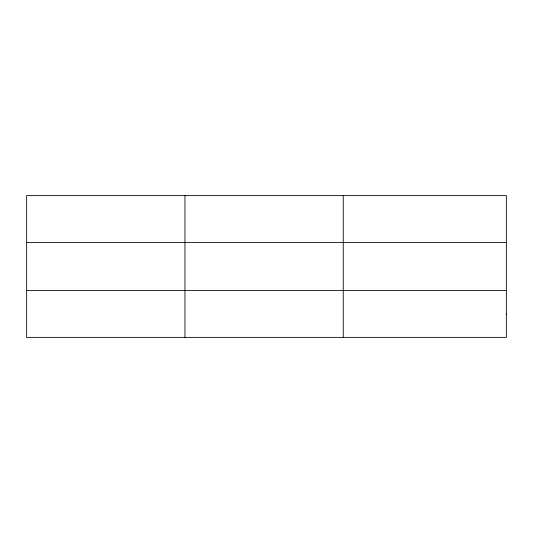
<?xml version="1.0" encoding="UTF-8"?>
<svg xmlns="http://www.w3.org/2000/svg" width="533" height="533" viewBox="0 0 533 533"><rect width="100%" height="100%" fill="white"/><g stroke="black" fill="none" stroke-linecap="round" stroke-linejoin="round"><path stroke-width="0.8" d="M184.951 337.376L184.951 195.624M343.252 337.376L343.252 195.624M26.65 242.402L506.35 242.402M26.65 290.598L506.35 290.598M506.35 313.984L506.35 337.376L26.65 337.376L26.65 195.624L506.35 195.624L506.35 313.984"/></g></svg>
